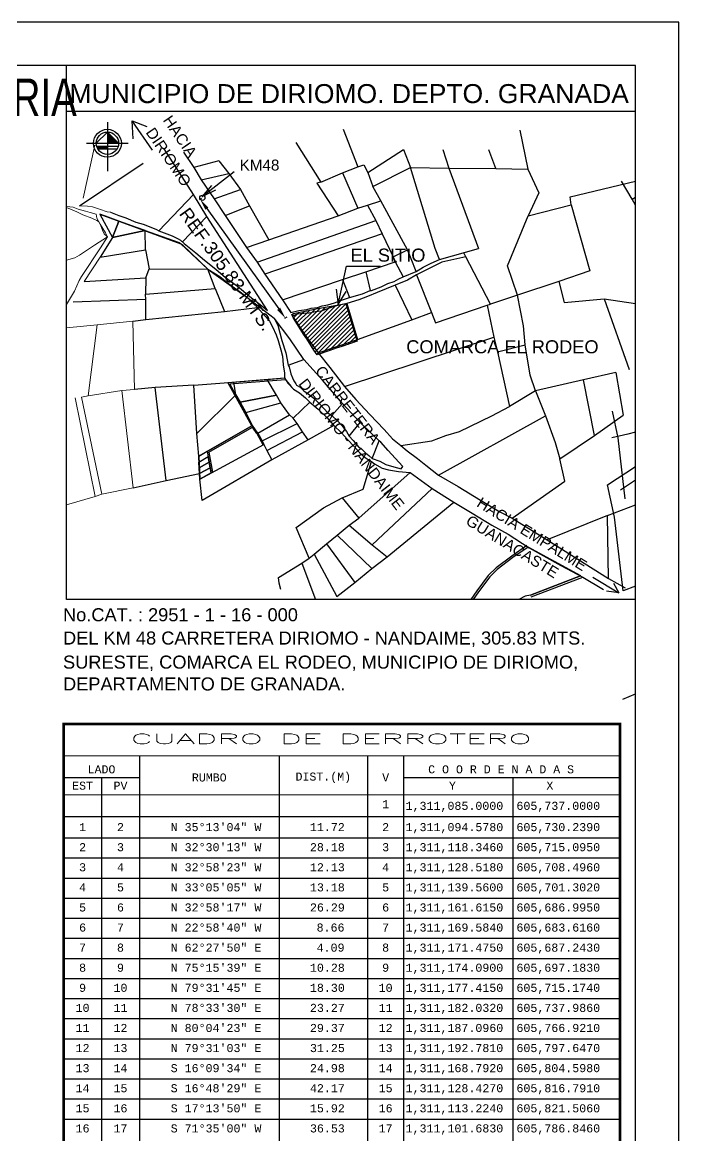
# Model space of a CAD drawing. Header units: millimetres. Extents: x 603733 to 1211550, y 1310999 to 2622648.
# Drawn here: x 604531.2 to 604645.3, y 1311135.4 to 1311328.8 of the extents above; entities that cross this region are included whole.
import ezdxf
from ezdxf.enums import TextEntityAlignment as Align

# ---------------------------------------------------------------- set-up
doc = ezdxf.new("R2010")
doc.units = ezdxf.units.MM
doc.header["$PDMODE"] = 32
doc.header["$PDSIZE"] = 0.3
for name, color, linetype in [('-42', 7, 'Continuous'), ('2', 1, 'Continuous'), ('CAJETIN', 5, 'Continuous'), ('CVL_CUADCON', 1, 'Continuous'), ('CVL_CUADCON_LIN', 8, 'Continuous'), ('CVL_CUADCON_TIT', 1, 'Continuous'), ('CVL_CUADCON_TX', 2, 'Continuous'), ('FRAME 025', 7, 'Continuous'), ('NORTE', 7, 'Continuous')]:
    doc.layers.add(name, color=color, linetype=linetype)
doc.styles.add('HUECA1', font='HUECA1.shx')
doc.styles.add('MONOTXT4', font='MONOTXT4.shx')
doc.styles.add('PI', font='arial.ttf', dxfattribs={"height": 0.4})
doc.styles.add('PUNTOS PI', font='arial.ttf', dxfattribs={"height": 2.75})
doc.styles.add('TSN - Swis721 LtCn BT', font='swisscl.ttf')

# ---------------------------------------------------------------- blocks, each defined once
blk = doc.blocks.new('NORTE')
for points in [[(0, 0.4), (0, 0), (0.4, 0)], [(0, -0.1), (-0.387, -0.1, 0.067833), (-0.346, -0.2), (0, -0.2)]]:
    blk.add_hatch(color=256).paths.add_polyline_path(points)
for p, q in [((0, 0.4), (-0.4, 0)), ((0, 0.75), (0, -1)), ((0, 0.4), (0.4, 0)), ((-0.75, 0), (0.75, 0)), ((-0.387, -0.1), (0.387, -0.1)), ((-0.346, -0.2), (0.346, -0.2))]:
    blk.add_line(p, q)
for radius in [0.5, 0.4]:
    blk.add_circle((0, 0), radius)

msp = doc.modelspace()

# ---------------------------------------------------------------- hatches: boundary and pattern name
at = {"layer": 'CVL_CUADCON_TX'}
h = msp.add_hatch(dxfattribs=at)
h.set_pattern_fill('ANSI31', color=256, scale=0.164891)
h.set_pattern_definition([(45, (104932.53236, 230208.87283), (-0.37019010918, 0.37019010918), [])])
h.paths.add_polyline_path([(604585.944, 1311272.268), (604586.545, 1311272.463), (604589.402, 1311273.414), (604589.013, 1311274.668), (604588.008, 1311277.996), (604587.435, 1311279.974), (604584.902, 1311279.505), (604582.516, 1311279.087), (604580.636, 1311278.707), (604579.152, 1311278.433), (604578.333, 1311278.217), (604578.034, 1311278.061), (604578.312, 1311277.404), (604579.492, 1311275.586), (604580.085, 1311274.675), (604580.629, 1311273.837), (604581.878, 1311271.877), (604582.435, 1311271.087), (604584.632, 1311271.825)])

# ---------------------------------------------------------------- linework, layer by layer
at = {"layer": '-42', "color": 6, "ltscale": 0.5}
for p, q in [((604636.001, 1311246.071), (604634.783, 1311256.642)), ((604632.909, 1311248.466), (604637.805, 1311251.675)), ((604637.805, 1311230.861), (604635.617, 1311230.046))]:
    msp.add_line(p, q, dxfattribs=at)
for p, q in [((604538.87, 1311228.577), (604538.87, 1311321.328)), ((604637.805, 1311208.828), (604637.805, 1311321.328)), ((604538.87, 1311313.389), (604637.805, 1311313.389)), ((604637.805, 1311228.577), (604538.87, 1311228.577))]:
    msp.add_line(p, q)
msp.add_lwpolyline([(604224.805, 1311031.828), (604645.305, 1311031.828), (604645.305, 1311328.828), (604224.805, 1311328.828)], close=True)
at = {"layer": '2', "color": 1, "linetype": 'Continuous'}
for p, q in [((604586.949, 1311310.242), (604589.496, 1311303.721)), ((604617.673, 1311310.08), (604619.091, 1311303.323)), ((604578.758, 1311307.919), (604583.064, 1311301.029)), ((604560.936, 1311298.901), (604555.866, 1311306.825)), ((604559.216, 1311306.27), (604561.025, 1311303.615)), ((604591.238, 1311302.724), (604597.453, 1311306.713)), ((604597.453, 1311306.713), (604598.642, 1311303.62)), ((604604.276, 1311306.705), (604605.361, 1311303.506)), ((604613.502, 1311303.421), (604612.292, 1311306.661)), ((604541.104, 1311296.947), (604552.219, 1311304.332)), ((604565.36, 1311304.753), (604561.025, 1311303.615)), ((604565.36, 1311304.753), (604567.067, 1311302.563)), ((604589.496, 1311303.721), (604590.54, 1311304.04)), ((604590.54, 1311304.04), (604591.238, 1311302.724)), ((604561.025, 1311303.615), (604562.267, 1311301.482)), ((604562.267, 1311301.482), (604567.067, 1311302.563)), ((604567.067, 1311302.563), (604569.112, 1311299.809)), ((604583.064, 1311301.029), (604586.843, 1311302.682)), ((604586.843, 1311302.682), (604589.496, 1311303.721)), ((604586.843, 1311302.682), (604589.534, 1311296.559)), ((604591.238, 1311302.724), (604592.13, 1311300.279)), ((604592.13, 1311300.279), (604598.642, 1311303.62)), ((604602.967, 1311289.527), (604598.642, 1311303.62)), ((604598.642, 1311303.62), (604605.361, 1311303.506)), ((604605.361, 1311303.506), (604610.518, 1311289.524)), ((604605.361, 1311303.506), (604613.502, 1311303.421)), ((604613.502, 1311303.421), (604619.091, 1311303.323)), ((604619.091, 1311303.323), (604620.997, 1311299.207)), ((604562.267, 1311301.482), (604564.559, 1311298.137)), ((604583.064, 1311301.029), (604582.383, 1311300.905)), ((604582.383, 1311300.905), (604586.109, 1311295.223)), ((604593.504, 1311297.835), (604592.13, 1311300.279)), ((604626.417, 1311298.496), (604637.805, 1311301.252)), ((604637.198, 1311298.1), (604635.354, 1311301.241)), ((604554.889, 1311292.576), (604560.936, 1311298.901)), ((604563.251, 1311295.095), (604560.936, 1311298.901)), ((604564.559, 1311298.137), (604569.112, 1311299.809)), ((604569.112, 1311299.809), (604570.697, 1311296.927)), ((604620.997, 1311299.207), (604619.114, 1311295.219)), ((604626.575, 1311297.141), (604626.417, 1311298.496)), ((604637.198, 1311298.1), (604637.805, 1311298.436)), ((604564.559, 1311298.137), (604566.473, 1311295.294)), ((604566.473, 1311295.294), (604570.697, 1311296.927)), ((604570.697, 1311296.927), (604574.056, 1311291.059)), ((604586.109, 1311295.223), (604589.534, 1311296.559)), ((604589.534, 1311296.559), (604591.185, 1311297.049)), ((604591.185, 1311297.049), (604593.504, 1311297.835)), ((604591.185, 1311297.049), (604592.643, 1311294.418)), ((604598.175, 1311289.293), (604593.504, 1311297.835)), ((604619.114, 1311295.219), (604626.575, 1311297.141)), ((604626.575, 1311297.141), (604629.839, 1311285.66)), ((604637.805, 1311297.045), (604637.198, 1311298.1)), ((604559.008, 1311290.683), (604563.251, 1311295.095)), ((604566.473, 1311295.294), (604570.174, 1311289.733)), ((604572.024, 1311287.162), (604592.643, 1311294.418)), ((604574.056, 1311291.059), (604586.109, 1311295.223)), ((604592.643, 1311294.418), (604593.723, 1311292.077)), ((604615.561, 1311286.511), (604619.114, 1311295.219)), ((604552.614, 1311289.294), (604552.525, 1311292.653)), ((604570.174, 1311289.733), (604574.056, 1311291.059)), ((604593.723, 1311292.077), (604573.329, 1311285.092)), ((604593.723, 1311292.077), (604595.649, 1311288.108)), ((604544.736, 1311288.011), (604552.614, 1311289.294)), ((604552.614, 1311289.294), (604553.261, 1311286.002)), ((604570.174, 1311289.733), (604572.024, 1311287.162)), ((604595.649, 1311288.108), (604598.175, 1311289.293)), ((604598.812, 1311287.726), (604598.175, 1311289.293)), ((604603.703, 1311287.617), (604602.967, 1311289.527)), ((604603.703, 1311287.617), (604610.518, 1311289.524)), ((604608.263, 1311288.113), (604607.948, 1311288.805)), ((604572.024, 1311287.162), (604573.329, 1311285.092)), ((604590.892, 1311285.509), (604596.031, 1311287.23)), ((604595.649, 1311288.108), (604596.031, 1311287.23)), ((604596.031, 1311287.23), (604597.394, 1311284.623)), ((604599.672, 1311285.531), (604598.812, 1311287.726)), ((604612.604, 1311279.836), (604608.263, 1311288.113)), ((604552.644, 1311284.416), (604553.261, 1311286.002)), ((604553.261, 1311286.002), (604563.428, 1311285.962)), ((604564.728, 1311282.612), (604563.428, 1311285.962)), ((604573.329, 1311285.092), (604576.42, 1311280.639)), ((604586.866, 1311284.154), (604590.892, 1311285.509)), ((604590.892, 1311285.509), (604591.669, 1311282.216)), ((604597.394, 1311284.623), (604599.672, 1311285.531)), ((604599.736, 1311284.965), (604602.336, 1311278.403)), ((604617.263, 1311281.43), (604615.561, 1311286.511)), ((604629.839, 1311285.66), (604624.449, 1311283.811)), ((604541.925, 1311283.801), (604552.644, 1311284.416)), ((604552.644, 1311284.416), (604552.625, 1311281.589)), ((604576.42, 1311280.639), (604586.866, 1311284.154)), ((604586.866, 1311284.154), (604588.043, 1311281.037)), ((604595.997, 1311283.152), (604598.89, 1311277.13)), ((604624.449, 1311283.811), (604617.263, 1311281.43)), ((604624.449, 1311283.811), (604625.39, 1311280.13)), ((604552.625, 1311281.589), (604564.728, 1311282.612)), ((604552.64, 1311280.668), (604552.625, 1311281.589)), ((604564.728, 1311282.612), (604566.313, 1311278.602)), ((604617.263, 1311281.43), (604612.604, 1311279.836)), ((604552.64, 1311280.668), (604540.018, 1311280.214)), ((604552.659, 1311277.192), (604552.64, 1311280.668)), ((604581.407, 1311279.193), (604582.519, 1311279.311)), ((604587.617, 1311280.004), (604589.469, 1311273.712)), ((604603.015, 1311276.627), (604611.977, 1311279.687)), ((604611.977, 1311279.687), (604612.604, 1311279.836)), ((604611.977, 1311279.687), (604613.179, 1311274.143)), ((604625.39, 1311280.13), (604632.335, 1311280.793)), ((604632.335, 1311280.793), (604636.691, 1311268.543)), ((604632.335, 1311280.793), (604637.805, 1311279.959)), ((604550.418, 1311276.936), (604552.659, 1311277.192)), ((604589.469, 1311273.712), (604598.89, 1311277.13)), ((604598.89, 1311277.13), (604602.336, 1311278.403)), ((604602.336, 1311278.403), (604603.015, 1311276.627)), ((604582.624, 1311271.399), (604589.469, 1311273.712)), ((604587.184, 1311265.569), (604613.179, 1311274.143)), ((604613.179, 1311274.143), (604613.8, 1311271.612)), ((604613.8, 1311271.612), (604618.586, 1311272.788)), ((604613.8, 1311271.612), (604615.902, 1311262.095)), ((604577.426, 1311269.268), (604580.132, 1311270.254)), ((604634.392, 1311267.987), (604628.748, 1311266.723)), ((604634.392, 1311267.987), (604635.646, 1311260.559)), ((604554.254, 1311265.373), (604550.673, 1311265.021)), ((604560.975, 1311265.806), (604554.254, 1311265.373)), ((604556.176, 1311249.237), (604554.254, 1311265.373)), ((604560.975, 1311265.806), (604573.747, 1311266.761)), ((604561.525, 1311257.385), (604560.975, 1311265.806)), ((604566.917, 1311266.251), (604576.759, 1311267.065)), ((604571.064, 1311258.732), (604566.917, 1311266.251)), ((604567.254, 1311265.999), (604576.937, 1311266.802)), ((604571.215, 1311258.818), (604567.254, 1311265.999)), ((604568.33, 1311264.099), (604567.957, 1311266.328)), ((604573.747, 1311266.761), (604576.759, 1311267.065)), ((604575.382, 1311264.07), (604573.747, 1311266.761)), ((604628.748, 1311266.723), (604620.408, 1311264.839)), ((604630.642, 1311257.079), (604628.748, 1311266.723)), ((604568.33, 1311264.099), (604561.525, 1311257.385)), ((604568.33, 1311264.099), (604569.054, 1311262.817)), ((604569.054, 1311262.817), (604575.382, 1311264.07)), ((604576.126, 1311262.703), (604575.382, 1311264.07)), ((604620.408, 1311264.839), (604615.902, 1311262.095)), ((604620.408, 1311264.839), (604622.147, 1311260.471)), ((604569.054, 1311262.817), (604570.067, 1311261.03)), ((604570.067, 1311261.03), (604576.126, 1311262.703)), ((604577.64, 1311260.641), (604576.126, 1311262.703)), ((604578.264, 1311260.071), (604581.188, 1311262.868)), ((604584.964, 1311260.546), (604586.84, 1311262.606)), ((604589.916, 1311259.297), (604586.84, 1311262.606)), ((604571.215, 1311258.818), (604570.067, 1311261.03)), ((604572.115, 1311257.477), (604577.64, 1311260.641)), ((604578.264, 1311260.071), (604577.64, 1311260.641)), ((604578.949, 1311259.124), (604578.264, 1311260.071)), ((604603.537, 1311250.18), (604622.147, 1311260.471)), ((604622.147, 1311260.471), (604623.826, 1311255.83)), ((604630.642, 1311257.079), (604635.646, 1311260.559)), ((604634.783, 1311256.642), (604633.768, 1311261.257)), ((604571.064, 1311258.732), (604561.855, 1311253.447)), ((604563.317, 1311254.286), (604571.064, 1311258.732)), ((604572.115, 1311257.477), (604571.215, 1311258.818)), ((604571.967, 1311257.387), (604571.219, 1311258.501)), ((604572.86, 1311256.111), (604578.949, 1311259.124)), ((604573.707, 1311254.451), (604579.902, 1311257.693)), ((604579.902, 1311257.693), (604578.949, 1311259.124)), ((604580.876, 1311256.305), (604579.902, 1311257.693)), ((604585.324, 1311258.775), (604580.876, 1311256.305)), ((604588.016, 1311256.923), (604589.916, 1311259.297)), ((604637.805, 1311257.617), (604636.454, 1311257.304)), ((604561.855, 1311253.447), (604561.525, 1311257.385)), ((604571.967, 1311257.387), (604572.708, 1311256.028)), ((604572.115, 1311257.477), (604572.86, 1311256.111)), ((604572.706, 1311256.03), (604573.037, 1311255.4)), ((604572.86, 1311256.111), (604573.19, 1311255.48)), ((604580.876, 1311256.305), (604574.533, 1311252.812)), ((604587.996, 1311256.924), (604588.016, 1311256.923)), ((604591.988, 1311253.043), (604593.222, 1311256.111)), ((604623.826, 1311255.83), (604624.616, 1311252.986)), ((604624.616, 1311252.986), (604630.642, 1311257.079)), ((604636.454, 1311257.304), (604633.665, 1311256.629)), ((604562.017, 1311249.489), (604573.19, 1311255.48)), ((604573.19, 1311255.48), (604573.707, 1311254.451)), ((604573.707, 1311254.451), (604574.533, 1311252.812)), ((604561.982, 1311250.473), (604561.855, 1311253.447)), ((604574.533, 1311252.812), (604562.453, 1311245.78)), ((604590.446, 1311247.736), (604591.874, 1311252.532)), ((604625.494, 1311249.137), (604624.616, 1311252.986)), ((604556.176, 1311249.237), (604561.982, 1311250.473)), ((604562.017, 1311249.489), (604561.982, 1311250.473)), ((604589.701, 1311242.716), (604598.618, 1311250.647)), ((604598.618, 1311250.647), (604602.436, 1311247.851)), ((604550.455, 1311247.98), (604556.176, 1311249.237)), ((604562.453, 1311245.78), (604562.017, 1311249.489)), ((604616.348, 1311242.699), (604625.494, 1311249.137)), ((604635.186, 1311247.62), (604637.805, 1311249.374)), ((604583.518, 1311244.477), (604586.794, 1311246.255)), ((604586.794, 1311246.255), (604590.446, 1311247.736)), ((604586.794, 1311246.255), (604589.701, 1311242.716)), ((604591.993, 1311238.073), (604602.436, 1311247.851)), ((604602.436, 1311247.851), (604606.189, 1311245.496)), ((604578.766, 1311241.078), (604583.518, 1311244.477)), ((604594.616, 1311236.002), (604606.189, 1311245.496)), ((604632.893, 1311243.185), (604637.805, 1311245.02)), ((604587.997, 1311241.451), (604589.701, 1311242.716)), ((604616.348, 1311242.699), (604622.449, 1311238.947)), ((604632.893, 1311243.185), (604622.449, 1311238.947)), ((604633.102, 1311232.235), (604632.893, 1311243.185)), ((604581.053, 1311235.722), (604578.766, 1311241.078)), ((604585.893, 1311239.75), (604587.997, 1311241.451)), ((604587.997, 1311241.451), (604591.993, 1311238.073)), ((604584.041, 1311238.255), (604585.893, 1311239.75)), ((604585.893, 1311239.75), (604591.965, 1311233.948)), ((604622.449, 1311238.947), (604633.102, 1311232.235)), ((604581.053, 1311235.722), (604581.895, 1311236.449)), ((604581.895, 1311236.449), (604584.041, 1311238.255)), ((604581.895, 1311236.449), (604585.885, 1311229.114)), ((604584.041, 1311238.255), (604588.977, 1311231.499)), ((604591.993, 1311238.073), (604594.616, 1311236.002)), ((604575.715, 1311232.369), (604579.792, 1311234.873)), ((604579.792, 1311234.873), (604581.053, 1311235.722)), ((604579.792, 1311234.873), (604582.14, 1311228.577)), ((604591.965, 1311233.948), (604594.616, 1311236.002)), ((604588.977, 1311231.499), (604591.965, 1311233.948)), ((604619.523, 1311229.325), (604628.241, 1311232.656)), ((604575.855, 1311231.405), (604575.715, 1311232.369)), ((604576.141, 1311230.293), (604575.855, 1311231.405)), ((604585.885, 1311229.114), (604588.977, 1311231.499)), ((604619.64, 1311229.019), (604628.623, 1311232.451)), ((604628.623, 1311232.451), (604632.251, 1311230.284)), ((604633.102, 1311232.235), (604635.974, 1311230.568)), ((604635.585, 1311211.243), (604637.805, 1311212.197))]:
    msp.add_line(p, q, dxfattribs=at)
at = {"layer": '2', "color": 1, "linetype": 'Continuous', "lineweight": 0}
for p, q in [((604541.745, 1311298.291), (604543.809, 1311307.494)), ((604544.736, 1311288.011), (604541.925, 1311283.801)), ((604538.87, 1311275.756), (604544.177, 1311276.269)), ((604544.177, 1311276.269), (604542.609, 1311263.928)), ((604544.177, 1311276.269), (604550.418, 1311276.936)), ((604550.418, 1311276.936), (604550.673, 1311265.021)), ((604540.367, 1311263.588), (604543.873, 1311246.457)), ((604542.609, 1311263.928), (604541.456, 1311263.685)), ((604541.456, 1311263.685), (604544.985, 1311246.847)), ((604548.475, 1311264.87), (604542.609, 1311263.928)), ((604550.673, 1311265.021), (604548.475, 1311264.87)), ((604548.475, 1311264.87), (604550.455, 1311247.98)), ((604544.985, 1311246.847), (604550.455, 1311247.98)), ((604538.87, 1311244.996), (604543.873, 1311246.457)), ((604543.873, 1311246.457), (604544.985, 1311246.847))]:
    msp.add_line(p, q, dxfattribs=at)
for points in [[(604538.87, 1311296.834), (604539.998, 1311296.699), (604540.899, 1311296.387), (604542.156, 1311295.993), (604542.993, 1311295.786), (604544.02, 1311295.475)], [(604538.87, 1311296.637), (604540.646, 1311295.877), (604541.718, 1311295.407), (604543.278, 1311294.788), (604544.161, 1311294.392), (604544.505, 1311294.138), (604544.745, 1311293.764), (604545.64, 1311292.282), (604546.016, 1311291.54), (604543.727, 1311290.093), (604541.115, 1311288.38), (604540.328, 1311287.914), (604538.87, 1311287.521)], [(604538.87, 1311296.637), (604540.646, 1311295.877), (604541.718, 1311295.407), (604543.278, 1311294.788), (604544.161, 1311294.392), (604544.505, 1311294.138), (604544.745, 1311293.764), (604545.64, 1311292.282), (604546.016, 1311291.54), (604543.727, 1311290.093), (604541.115, 1311288.38), (604540.328, 1311287.914), (604538.87, 1311287.521)], [(604546.493, 1311295.839), (604545.923, 1311295.924), (604544.623, 1311296.378), (604543.407, 1311296.749), (604542.527, 1311296.871), (604541.104, 1311296.947)], [(604544.02, 1311295.475), (604544.112, 1311294.778), (604544.733, 1311293.768), (604545.124, 1311292.74), (604545.413, 1311292.109), (604546.016, 1311291.54), (604544.768, 1311289.664), (604541.449, 1311284.663), (604541.068, 1311283.954), (604540.24, 1311282.118), (604538.87, 1311279.791)], [(604544.647, 1311295.477), (604546.873, 1311291.45), (604544.736, 1311288.011)]]:
    msp.add_lwpolyline(points, dxfattribs=at)
at = {"layer": '2', "color": 1, "linetype": 'Continuous'}
for points in [[(604544.647, 1311295.477), (604545.632, 1311295.124), (604547.937, 1311294.293), (604551.037, 1311293.193), (604552.525, 1311292.653)], [(604544.647, 1311295.477), (604558.737, 1311290.357), (604563.428, 1311285.962), (604570.434, 1311280.935), (604574.948, 1311277.41)], [(604546.493, 1311295.839), (604547.954, 1311295.278), (604549.169, 1311294.884), (604550.908, 1311294.114), (604552.186, 1311293.741), (604553.506, 1311293.263), (604554.512, 1311292.826), (604554.889, 1311292.576)], [(604558.703, 1311290.954), (604559.312, 1311290.411), (604561.326, 1311288.763), (604562.879, 1311287.489), (604564.83, 1311285.924), (604566.53, 1311284.505), (604568.565, 1311283.003), (604570.747, 1311281.187), (604572.803, 1311279.581), (604573.79, 1311278.788), (604563.251, 1311295.095)], [(604552.525, 1311292.653), (604558.454, 1311290.555), (604559.02, 1311290.159), (604563.428, 1311285.962)], [(604554.889, 1311292.576), (604557.215, 1311291.725), (604558.263, 1311291.204), (604558.703, 1311290.954)], [(604599.672, 1311285.531), (604600.883, 1311286.309), (604602.261, 1311286.984), (604603.703, 1311287.617)], [(604608.263, 1311288.113), (604604.144, 1311287.158), (604599.736, 1311284.965)], [(604563.428, 1311285.962), (604565.504, 1311284.649), (604567.078, 1311283.376), (604569.029, 1311282.02), (604570.434, 1311280.935), (604571.295, 1311279.995), (604572.072, 1311279.285)], [(604599.736, 1311284.965), (604598.128, 1311284.059), (604595.997, 1311283.152)], [(604595.997, 1311283.152), (604592.883, 1311281.906), (604591.17, 1311281.188), (604589.707, 1311280.639), (604587.617, 1311280.004)], [(604591.899, 1311282.259), (604593.55, 1311282.893), (604594.74, 1311283.441), (604595.848, 1311283.822), (604596.621, 1311284.243), (604597.394, 1311284.623)], [(604582.519, 1311279.311), (604583.308, 1311279.551), (604584.291, 1311279.763), (604585.461, 1311280.123), (604586.673, 1311280.588), (604588.043, 1311281.037)], [(604588.043, 1311281.037), (604590.31, 1311281.667), (604591.669, 1311282.216), (604591.899, 1311282.259)], [(604618.586, 1311272.788), (604618.296, 1311276.074), (604617.263, 1311281.43)], [(604552.659, 1311277.192), (604566.313, 1311278.602), (604572.072, 1311279.285)], [(604572.072, 1311279.285), (604572.912, 1311278.324), (604573.542, 1311277.656), (604574.173, 1311276.904), (604574.657, 1311275.941), (604575.29, 1311274.561), (604575.649, 1311273.535), (604576.115, 1311271.924), (604576.432, 1311270.856), (604576.542, 1311269.348), (604576.777, 1311267.903), (604576.759, 1311267.065)], [(604576.42, 1311280.639), (604577.871, 1311278.423), (604579.23, 1311278.742), (604580.652, 1311278.914), (604581.407, 1311279.193)], [(604587.617, 1311280.004), (604585.317, 1311279.431), (604583.875, 1311278.945), (604583.122, 1311278.67), (604582.181, 1311278.542), (604581.073, 1311278.329), (604580.153, 1311278.221), (604578.96, 1311278.134), (604578.145, 1311277.796)], [(604580.132, 1311270.254), (604577.707, 1311273.851), (604574.948, 1311277.41)], [(604574.948, 1311277.41), (604575.63, 1311276.19), (604576.324, 1311273.568), (604576.98, 1311271.407), (604577.426, 1311269.268)], [(604578.145, 1311277.796), (604580.354, 1311274.493), (604582.624, 1311271.399)], [(604582.624, 1311271.399), (604584.62, 1311268.871), (604587.184, 1311265.569)], [(604620.408, 1311264.839), (604619.451, 1311267.557), (604618.586, 1311272.788)], [(604576.542, 1311269.348), (604576.777, 1311267.903), (604576.763, 1311267.27), (604576.784, 1311267.068), (604577.064, 1311266.616), (604577.852, 1311265.634), (604578.335, 1311265.101)], [(604577.426, 1311269.268), (604577.549, 1311268.953), (604577.876, 1311267.737), (604578.164, 1311267.044), (604578.37, 1311266.561), (604578.723, 1311266.035), (604578.868, 1311265.824), (604579.472, 1311265.464), (604580.096, 1311264.811), (604580.888, 1311264.302), (604581.866, 1311263.542), (604582.739, 1311262.677), (604583.571, 1311261.813), (604584.339, 1311260.949), (604584.964, 1311260.546)], [(604586.84, 1311262.606), (604583.352, 1311266.672), (604580.132, 1311270.254)], [(604576.759, 1311267.065), (604577.369, 1311266.166), (604578.335, 1311265.101), (604579.383, 1311264.455), (604580.432, 1311263.578), (604581.188, 1311262.868)], [(604587.184, 1311265.569), (604589.159, 1311263.291), (604591.595, 1311260.701), (604594.115, 1311258.069), (604595.564, 1311256.482), (604596.97, 1311255.334)], [(604581.188, 1311262.868), (604582.636, 1311261.637), (604584.148, 1311260.196), (604585.324, 1311258.775)], [(604596.97, 1311255.334), (604602.393, 1311256.122), (604604.837, 1311257.035), (604607.198, 1311257.758), (604612.792, 1311260.446), (604615.902, 1311262.095)], [(604584.964, 1311260.546), (604586.025, 1311259.555), (604586.752, 1311258.796), (604587.562, 1311257.743), (604588.016, 1311256.923)], [(604563.624, 1311254.143), (604571.219, 1311258.501)], [(604585.324, 1311258.775), (604586.668, 1311257.543), (604587.697, 1311256.332), (604588.852, 1311255.12), (604589.839, 1311254.034), (604590.784, 1311253.22), (604591.287, 1311252.865), (604591.874, 1311252.532)], [(604593.222, 1311256.111), (604591.829, 1311257.44), (604589.916, 1311259.297)], [(604588.016, 1311256.923), (604588.723, 1311256.165), (604589.636, 1311255.069), (604590.136, 1311254.71), (604590.843, 1311254.056), (604591.405, 1311253.57), (604591.988, 1311253.043)], [(604591.988, 1311253.043), (604593.324, 1311252.572), (604594.367, 1311252.042), (604595.766, 1311251.592), (604597.061, 1311251.289), (604597.357, 1311251.685), (604596.651, 1311252.444), (604594.78, 1311254.446), (604593.534, 1311255.879), (604593.222, 1311256.111)], [(604561.85, 1311253.447), (604563.305, 1311254.35), (604564.001, 1311250.553)], [(604563.317, 1311254.286), (604564.001, 1311250.553)], [(604563.624, 1311254.143), (604564.257, 1311250.69)], [(604596.97, 1311255.334), (604598.061, 1311254.416), (604599.907, 1311253.081), (604601.334, 1311251.912), (604603.537, 1311250.18)], [(604561.855, 1311253.447), (604562.017, 1311249.49)], [(604562.017, 1311249.49), (604561.978, 1311250.434), (604561.937, 1311251.431), (604561.897, 1311252.429), (604563.483, 1311253.379)], [(604561.937, 1311251.431), (604563.659, 1311252.419)], [(604564.001, 1311250.553), (604563.835, 1311251.459), (604563.659, 1311252.419), (604563.483, 1311253.379)], [(604591.874, 1311252.532), (604592.398, 1311252.156), (604593.74, 1311251.406), (604594.85, 1311251.075), (604596.609, 1311250.829), (604598.618, 1311250.647)], [(604563.835, 1311251.459), (604561.978, 1311250.434)], [(604562.017, 1311249.49), (604564.001, 1311250.553)], [(604603.537, 1311250.18), (604606.934, 1311248.2), (604610.813, 1311245.845), (604614.21, 1311243.803), (604616.348, 1311242.699)], [(604606.189, 1311245.496), (604609.377, 1311243.557), (604612.795, 1311241.494), (604615.666, 1311239.932), (604619.316, 1311237.534), (604624.808, 1311234.493), (604628.623, 1311232.451)], [(604618.912, 1311237.945), (604616.275, 1311236.105), (604613.547, 1311234.044), (604612.195, 1311232.715), (604610.22, 1311230.098), (604609.137, 1311228.577)], [(604619.1, 1311237.676), (604616.468, 1311235.84), (604613.762, 1311233.795), (604612.442, 1311232.498), (604610.485, 1311229.904), (604609.54, 1311228.577)], [(604628.265, 1311232.666), (604619.1, 1311237.676)], [(604628.241, 1311232.656), (604619.523, 1311229.325), (604618.604, 1311229.167), (604617.513, 1311228.577)]]:
    msp.add_lwpolyline(points, dxfattribs=at)
for points in [[(604563.483, 1311253.379), (604563.659, 1311252.419), (604561.937, 1311251.431), (604561.897, 1311252.429)], [(604563.659, 1311252.419), (604563.835, 1311251.459), (604561.978, 1311250.434), (604561.937, 1311251.431)], [(604563.835, 1311251.459), (604564.001, 1311250.553), (604562.017, 1311249.49), (604561.978, 1311250.434)]]:
    msp.add_lwpolyline(points, close=True, dxfattribs=at)
at = {"layer": '2', "color": 1, "linetype": 'Continuous', "flags": 128}
msp.add_lwpolyline([(604637.805, 1311230.861), (604635.617, 1311230.046), (604634.139, 1311242.869), (604632.909, 1311248.466), (604637.805, 1311251.675)], dxfattribs=at)
at = {"layer": '2', "color": 1, "linetype": 'Continuous'}
msp.add_point((604596.031, 1311287.23), dxfattribs=at)
at = {"layer": 'CAJETIN'}
msp.add_lwpolyline([(604232.305, 1311039.328), (604637.805, 1311039.328), (604637.805, 1311321.328), (604232.305, 1311321.328)], close=True, dxfattribs=at)
at = {"layer": 'CVL_CUADCON', "color": 1, "linetype": 'Continuous', "const_width": 0.465, "flags": 128}
msp.add_lwpolyline([(604538.368, 1311206.939), (604635.098, 1311206.939), (604635.098, 1311117.898), (604538.368, 1311117.898)], close=True, dxfattribs=at)
at = {"layer": 'CVL_CUADCON', "color": 1, "linetype": 'Continuous', "const_width": 0.174, "flags": 128}
for points in [[(604538.368, 1311201.416), (604635.098, 1311201.416)], [(604538.368, 1311194.65), (604635.098, 1311194.65)]]:
    msp.add_lwpolyline(points, dxfattribs=at)
at = {"layer": 'CVL_CUADCON_LIN', "color": 8, "linetype": 'Continuous'}
for p, q in [((604551.543, 1311201.416), (604551.543, 1311124.372)), ((604575.814, 1311201.416), (604575.814, 1311124.372)), ((604591.214, 1311201.416), (604591.214, 1311124.372)), ((604597.478, 1311201.416), (604597.478, 1311124.372)), ((604538.368, 1311197.662), (604551.543, 1311197.662)), ((604544.95, 1311197.662), (604544.95, 1311124.372)), ((604597.478, 1311197.662), (604635.098, 1311197.662)), ((604616.468, 1311197.662), (604616.468, 1311124.372)), ((604538.368, 1311190.865), (604635.098, 1311190.865)), ((604538.368, 1311187.169), (604635.098, 1311187.169)), ((604538.368, 1311183.681), (604635.098, 1311183.681)), ((604538.368, 1311180.192), (604635.098, 1311180.192)), ((604538.368, 1311176.703), (604635.098, 1311176.703)), ((604538.368, 1311173.214), (604635.098, 1311173.214)), ((604538.368, 1311169.726), (604635.098, 1311169.726)), ((604538.368, 1311166.237), (604635.098, 1311166.237)), ((604538.368, 1311162.748), (604635.098, 1311162.748)), ((604538.368, 1311159.259), (604635.098, 1311159.259)), ((604538.368, 1311155.771), (604635.098, 1311155.771)), ((604538.368, 1311152.282), (604635.098, 1311152.282)), ((604538.368, 1311148.793), (604635.098, 1311148.793)), ((604538.368, 1311145.304), (604635.098, 1311145.304)), ((604538.368, 1311141.816), (604635.098, 1311141.816)), ((604538.368, 1311138.327), (604635.098, 1311138.327))]:
    msp.add_line(p, q, dxfattribs=at)
at = {"layer": 'CVL_CUADCON_TX', "color": 1}
msp.add_line((604562.347, 1311298.244), (604561.973, 1311297.976), dxfattribs=at)
at = {"layer": 'CVL_CUADCON_TX', "color": 2}
for p, q in [((604563.261, 1311296.465), (604575.756, 1311279.061)), ((604577.15, 1311277.626), (604576.776, 1311277.358))]:
    msp.add_line(p, q, dxfattribs=at)
at = {"layer": 'CVL_CUADCON_TX'}
for points in [[(604553.819, 1311306.642), (604550.289, 1311311.725)], [(604550.477, 1311308.607), (604550.289, 1311311.725), (604552.844, 1311310.733)], [(604586.067, 1311279.779), (604587.55, 1311286.466), (604593.461, 1311286.466)], [(604585.741, 1311282.476), (604586.067, 1311279.779), (604587.502, 1311282.036)], [(604630.377, 1311232.456), (604634.898, 1311229.735)], [(604633.974, 1311231.409), (604634.898, 1311229.735), (604632.753, 1311230.019)]]:
    msp.add_lwpolyline(points, dxfattribs=at)
at = {"layer": 'CVL_CUADCON_TX', "color": 2, "linetype": 'Continuous'}
for points in [[(604562.436, 1311298.577), (604568.026, 1311302.899)], [(604564.052, 1311300.483), (604562.436, 1311298.577), (604564.822, 1311299.727)]]:
    msp.add_lwpolyline(points, dxfattribs=at)
at = {"layer": 'CVL_CUADCON_TX'}
msp.add_lwpolyline([(604582.435, 1311271.087), (604581.878, 1311271.877), (604580.629, 1311273.837), (604580.085, 1311274.675), (604579.492, 1311275.586), (604578.312, 1311277.404), (604578.034, 1311278.061), (604578.333, 1311278.217), (604579.152, 1311278.433), (604580.636, 1311278.707), (604582.516, 1311279.087), (604584.902, 1311279.505), (604587.435, 1311279.974), (604588.008, 1311277.996), (604589.013, 1311274.668), (604589.402, 1311273.414), (604586.545, 1311272.463), (604585.944, 1311272.268), (604584.632, 1311271.825)], close=True, dxfattribs=at)
msp.add_lwpolyline([(604582.435, 1311271.087), (604581.878, 1311271.877), (604580.629, 1311273.837), (604580.085, 1311274.675), (604579.492, 1311275.586), (604578.312, 1311277.404), (604578.034, 1311278.061), (604578.333, 1311278.217), (604579.152, 1311278.433), (604580.636, 1311278.707), (604582.516, 1311279.087), (604584.902, 1311279.505), (604587.435, 1311279.974), (604588.008, 1311277.996), (604589.013, 1311274.668), (604589.402, 1311273.414), (604586.545, 1311272.463), (604585.944, 1311272.268), (604584.632, 1311271.825)], close=True, dxfattribs=at)
msp.add_circle((604562.48, 1311298.341), 0.448, dxfattribs=at)
at = {"layer": 'CVL_CUADCON_TX', "color": 2}
for points in [[(604563.528, 1311296.657), (604562.993, 1311296.272), (604562.107, 1311298.072)], [(604576.024, 1311279.254), (604575.488, 1311278.869), (604576.91, 1311277.454)]]:
    msp.add_solid(points, dxfattribs=at)

# ---------------------------------------------------------------- block references
at = {"layer": 'NORTE', "xscale": 4.843828283123424, "yscale": 4.843828283123424, "zscale": 4.843828283123424}
msp.add_blockref('NORTE', (604545.979, 1311307.816), dxfattribs=at)

# ---------------------------------------------------------------- texts
at = {"style": 'PI'}
for s, height, p in [('MUNICIPIO DE DIRIOMO. DEPTO. GRANADA', 3.29781, (604539.383, 1311314.79)), ('No.CAT. : 2951 - 1 - 16 - 000', 2.26725, (604538.257, 1311224.786)), ('DEL KM 48 CARRETERA DIRIOMO - NANDAIME, 305.83 MTS.', 2.26725, (604538.257, 1311220.742)), ('SURESTE, COMARCA EL RODEO, MUNICIPIO DE DIRIOMO,', 2.26725, (604538.257, 1311216.56)), ('DEPARTAMENTO DE GRANADA.', 2.26725, (604538.257, 1311212.765))]:
    msp.add_text(s, height=height, dxfattribs=at).set_placement(p)
at = {"layer": 'CVL_CUADCON_TIT', "color": 1, "style": 'HUECA1', "width": 2.039863}
msp.add_text('CUADRO DE DERROTERO', height=1.74437, dxfattribs=at).set_placement((604549.997, 1311203.485), (604619.741, 1311203.485), align=Align.FIT)
at = {"layer": 'CVL_CUADCON_TIT', "color": 1, "style": 'MONOTXT4'}
for s, height, p in [('LADO', 1.3955, (604544.95, 1311198.37)), ('C O O R D E N A D A S', 1.3955, (604614.423, 1311198.37)), ('EST', 1.3955, (604541.659, 1311195.538)), ('PV', 1.3955, (604548.253, 1311195.538)), ('Y', 1.395, (604605.957, 1311195.538)), ('X', 1.395, (604622.9, 1311195.538))]:
    msp.add_text(s, height=height, dxfattribs=at).set_placement(p, align=Align.CENTER)
for s, height, p in [('RUMBO', 1.3955, (604563.685, 1311197.659)), ('DIST.(M)', 1.3955, (604583.512, 1311197.659)), ('V', 1.395, (604594.351, 1311197.659))]:
    msp.add_text(s, height=height, dxfattribs=at).set_placement(p, align=Align.MIDDLE)
at = {"layer": 'CVL_CUADCON_TX', "style": 'PUNTOS PI'}
for s, height, rotation, p in [('HACIA ', 1.8962, 304.26473, (604555.55, 1311311.818)), ('DIRIOMO', 1.8962, 304.26473, (604552.561, 1311309.702)), ('CARRETERA', 1.8962, 307.82969, (604581.981, 1311268.244)), ('DIRIOMO - NANDAIME', 1.89624, 307.82969, (604579.104, 1311266.011)), ('HACIA EMPALME', 1.89624, 328.41362, (604610.025, 1311244.835)), ('GUANACASTE', 1.8962, 328.41362, (604608.117, 1311241.733))]:
    msp.add_text(s, height=height, rotation=rotation, dxfattribs=at).set_placement(p)
at = {"layer": 'CVL_CUADCON_TX', "color": 2, "linetype": 'Continuous', "style": 'PUNTOS PI'}
msp.add_text('KM48', height=1.8962, dxfattribs=at).set_placement((604572.418, 1311304.026), align=Align.MIDDLE)
msp.add_text('KM48', height=1.8962, dxfattribs=at).set_placement((604572.418, 1311304.026), align=Align.MIDDLE)
at = {"layer": 'CVL_CUADCON_TX', "style": 'PI'}
for s, height, p in [('EL SITIO', 2.2672, (604588.241, 1311287.248)), ('COMARCA EL RODEO', 2.26725, (604597.934, 1311271.329))]:
    msp.add_text(s, height=height, dxfattribs=at).set_placement(p)
at = {"layer": 'CVL_CUADCON_TX', "color": 2, "style": 'MONOTXT4'}
for s, height, p in [('1', 1.402, (604594.346, 1311192.319)), ('1', 1.402, (604541.659, 1311188.332)), ('2', 1.402, (604548.246, 1311188.332)), ('2', 1.402, (604594.346, 1311188.332)), ('2', 1.402, (604541.659, 1311184.843)), ('3', 1.402, (604548.246, 1311184.843)), ('3', 1.402, (604594.346, 1311184.843)), ('3', 1.402, (604541.659, 1311181.355)), ('4', 1.402, (604548.246, 1311181.355)), ('4', 1.402, (604594.346, 1311181.355)), ('4', 1.402, (604541.659, 1311177.866)), ('5', 1.402, (604548.246, 1311177.866)), ('5', 1.402, (604594.346, 1311177.866)), ('5', 1.402, (604541.659, 1311174.377)), ('6', 1.402, (604548.246, 1311174.377)), ('6', 1.402, (604594.346, 1311174.377)), ('6', 1.402, (604541.659, 1311170.888)), ('7', 1.402, (604548.246, 1311170.888)), ('7', 1.402, (604594.346, 1311170.888)), ('7', 1.402, (604541.659, 1311167.4)), ('8', 1.402, (604548.246, 1311167.4)), ('8', 1.402, (604594.346, 1311167.4)), ('8', 1.402, (604541.659, 1311163.911)), ('9', 1.402, (604548.246, 1311163.911)), ('9', 1.402, (604594.346, 1311163.911)), ('9', 1.402, (604541.659, 1311160.422)), ('10', 1.4016, (604548.246, 1311160.422)), ('10', 1.4016, (604594.346, 1311160.422)), ('10', 1.4016, (604541.659, 1311156.933)), ('11', 1.4016, (604548.246, 1311156.933)), ('11', 1.4016, (604594.346, 1311156.933)), ('11', 1.4016, (604541.659, 1311153.445)), ('12', 1.4016, (604548.246, 1311153.445)), ('12', 1.4016, (604594.346, 1311153.445)), ('12', 1.4016, (604541.659, 1311149.956)), ('13', 1.4016, (604548.246, 1311149.956)), ('13', 1.4016, (604594.346, 1311149.956)), ('13', 1.4016, (604541.659, 1311146.467)), ('14', 1.4016, (604548.246, 1311146.467)), ('14', 1.4016, (604594.346, 1311146.467)), ('14', 1.4016, (604541.659, 1311142.978)), ('15', 1.4016, (604548.246, 1311142.978)), ('15', 1.4016, (604594.346, 1311142.978)), ('15', 1.4016, (604541.659, 1311139.49)), ('16', 1.4016, (604548.246, 1311139.49)), ('16', 1.4016, (604594.346, 1311139.49)), ('16', 1.4016, (604541.659, 1311136.001)), ('17', 1.4016, (604548.246, 1311136.001)), ('17', 1.4016, (604594.346, 1311136.001))]:
    msp.add_text(s, height=height, dxfattribs=at).set_placement(p, align=Align.CENTER)
for s, height, p in [('1,311,085.0000', 1.40157, (604597.816, 1311192.028)), ('605,737.0000', 1.40157, (604617.086, 1311192.028)), ('N 35%%D13\'04" W', 1.40157, (604556.975, 1311188.332)), ('11.72', 1.4016, (604581.186, 1311188.332)), ('1,311,094.5780', 1.40157, (604597.816, 1311188.332)), ('605,730.2390', 1.40157, (604617.086, 1311188.332)), ('N 32%%D30\'13" W', 1.40157, (604556.975, 1311184.843)), ('28.18', 1.4016, (604581.186, 1311184.843)), ('1,311,118.3460', 1.40157, (604597.816, 1311184.843)), ('605,715.0950', 1.40157, (604617.086, 1311184.843)), ('N 32%%D58\'23" W', 1.40157, (604556.975, 1311181.355)), ('12.13', 1.4016, (604581.186, 1311181.355)), ('1,311,128.5180', 1.40157, (604597.816, 1311181.355)), ('605,708.4960', 1.40157, (604617.086, 1311181.355)), ('N 33%%D05\'05" W', 1.40157, (604556.975, 1311177.866)), ('13.18', 1.4016, (604581.186, 1311177.866)), ('1,311,139.5600', 1.40157, (604597.816, 1311177.866)), ('605,701.3020', 1.40157, (604617.086, 1311177.866)), ('N 32%%D58\'17" W', 1.40157, (604556.975, 1311174.377)), ('26.29', 1.4016, (604581.186, 1311174.377)), ('1,311,161.6150', 1.40157, (604597.816, 1311174.377)), ('605,686.9950', 1.40157, (604617.086, 1311174.377)), ('N 22%%D58\'40" W', 1.40157, (604556.975, 1311170.888)), ('8.66', 1.4016, (604582.349, 1311170.888)), ('1,311,169.5840', 1.40157, (604597.816, 1311170.888)), ('605,683.6160', 1.40157, (604617.086, 1311170.888)), ('N 62%%D27\'50" E', 1.40157, (604556.975, 1311167.4)), ('4.09', 1.4016, (604582.349, 1311167.4)), ('1,311,171.4750', 1.40157, (604597.816, 1311167.4)), ('605,687.2430', 1.40157, (604617.086, 1311167.4)), ('N 75%%D15\'39" E', 1.40157, (604556.975, 1311163.911)), ('10.28', 1.4016, (604581.186, 1311163.911)), ('1,311,174.0900', 1.40157, (604597.816, 1311163.911)), ('605,697.1830', 1.40157, (604617.086, 1311163.911)), ('N 79%%D31\'45" E', 1.40157, (604556.975, 1311160.422)), ('18.30', 1.4016, (604581.186, 1311160.422)), ('1,311,177.4150', 1.40157, (604597.816, 1311160.422)), ('605,715.1740', 1.40157, (604617.086, 1311160.422)), ('N 78%%D33\'30" E', 1.40157, (604556.975, 1311156.933)), ('23.27', 1.4016, (604581.186, 1311156.933)), ('1,311,182.0320', 1.40157, (604597.816, 1311156.933)), ('605,737.9860', 1.40157, (604617.086, 1311156.933)), ('N 80%%D04\'23" E', 1.40157, (604556.975, 1311153.445)), ('29.37', 1.4016, (604581.186, 1311153.445)), ('1,311,187.0960', 1.40157, (604597.816, 1311153.445)), ('605,766.9210', 1.40157, (604617.086, 1311153.445)), ('N 79%%D31\'03" E', 1.40157, (604556.975, 1311149.956)), ('31.25', 1.4016, (604581.186, 1311149.956)), ('1,311,192.7810', 1.40157, (604597.816, 1311149.956)), ('605,797.6470', 1.40157, (604617.086, 1311149.956)), ('S 16%%D09\'34" E', 1.40157, (604556.975, 1311146.467)), ('24.98', 1.4016, (604581.186, 1311146.467)), ('1,311,168.7920', 1.40157, (604597.816, 1311146.467)), ('605,804.5980', 1.40157, (604617.086, 1311146.467)), ('S 16%%D48\'29" E', 1.40157, (604556.975, 1311142.978)), ('42.17', 1.4016, (604581.186, 1311142.978)), ('1,311,128.4270', 1.40157, (604597.816, 1311142.978)), ('605,816.7910', 1.40157, (604617.086, 1311142.978)), ('S 17%%D13\'50" E', 1.40157, (604556.975, 1311139.49)), ('15.92', 1.4016, (604581.186, 1311139.49)), ('1,311,113.2240', 1.40157, (604597.816, 1311139.49)), ('605,821.5060', 1.40157, (604617.086, 1311139.49)), ('S 71%%D35\'00" W', 1.40157, (604556.975, 1311136.001)), ('36.53', 1.4016, (604581.186, 1311136.001)), ('1,311,101.6830', 1.40157, (604597.816, 1311136.001)), ('605,786.8460', 1.40157, (604617.086, 1311136.001))]:
    msp.add_text(s, height=height, dxfattribs=at).set_placement(p)
at = {"layer": 'CVL_CUADCON_TX', "color": 2, "insert": (604566.648, 1311285.924), "char_height": 2.26725, "attachment_point": 5, "rotation": 305.67822, "style": 'PUNTOS PI'}
msp.add_mtext('\\A1;REF.305.83 MTS.', dxfattribs=at)
at = {"layer": 'FRAME 025', "color": 0, "style": 'TSN - Swis721 LtCn BT'}
msp.add_text('LOTIFICACION  VILLA CANDELARIA', height=6.50933, dxfattribs=at).set_placement((604427.56, 1311315.8), align=Align.MIDDLE_LEFT)

# ---------------------------------------------------------------- meshes
at = {"layer": '2', "color": 1, "linetype": 'Continuous'}
mesh = msp.add_polyface(dxfattribs=at)
corners = [(604547.937, 1311294.293), (604546.873, 1311291.45), (604552.525, 1311292.653), (604544.736, 1311288.011), (604544.647, 1311295.477), (604545.632, 1311295.124), (604551.037, 1311293.193), (604552.614, 1311289.294)]
mesh.append_faces([[corners[k] for k in face] for face in [(1, 0, 5, 4), (2, 1, 3, 7)]], dxfattribs={"vtx0": -1, "color": 1})
mesh.append_faces([[corners[k] for k in face] for face in [(0, 1, 2, 6)]], dxfattribs={"vtx0": -1, "vtx1": -1, "color": 1})
mesh = msp.add_polyface(dxfattribs=at)
corners = [(604570.067, 1311261.03), (604569.054, 1311262.817), (604575.382, 1311264.07), (604576.126, 1311262.703)]
mesh.append_faces([[corners[k] for k in face] for face in [(0, 3, 2, 1)]], dxfattribs={"color": 1})

doc.saveas('drawing.dxf')
